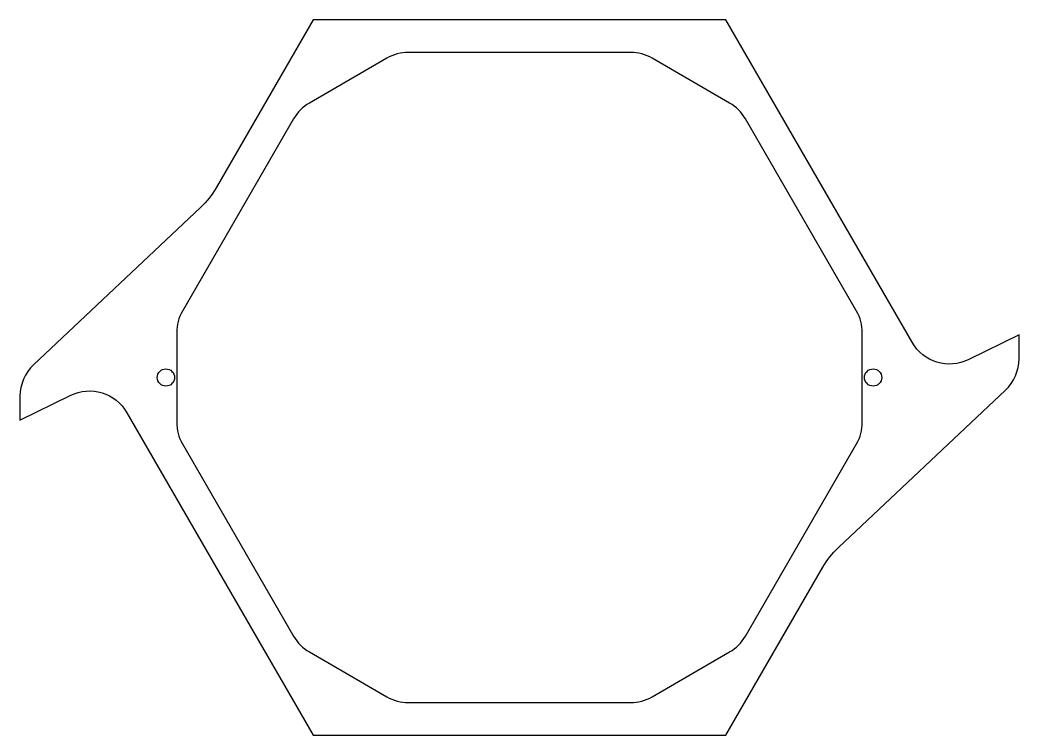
# Model space of a CAD drawing. Header units: inches. Extents: x -5.8 to 5.8, y -4.1 to 4.1.
import ezdxf

# ---------------------------------------------------------------- set-up
doc = ezdxf.new("R2010")
doc.units = ezdxf.units.IN
doc.layers.get('0').update_dxf_attribs({"linetype": 'CONTINUOUS'})

msp = doc.modelspace()

# ---------------------------------------------------------------- linework, layer by layer
for points in [[(-5.606, 0.148, 0.206761), (-5.763, -0.216), (-5.763, -0.493), (-5.183, -0.207, -0.395194), (-4.529, -0.406), (-2.382, -4.125), (2.382, -4.125), (3.499, -2.19, -0.073118), (3.679, -1.962), (5.606, -0.148, 0.206761), (5.763, 0.216), (5.763, 0.493), (5.183, 0.207, -0.395194), (4.529, 0.406), (2.382, 4.125), (-2.382, 4.125), (-3.499, 2.19, -0.073118), (-3.679, 1.962)], [(1.281, -3.75, 0.131652), (1.531, -3.683), (2.424, -3.167, 0.131652), (2.607, -2.984), (3.888, -0.766, 0.131652), (3.955, -0.516), (3.955, 0.516, 0.131652), (3.888, 0.766), (2.607, 2.984, 0.131652), (2.424, 3.167), (1.531, 3.683, 0.131652), (1.281, 3.75), (-1.281, 3.75, 0.131652), (-1.531, 3.683), (-2.424, 3.167, 0.131652), (-2.607, 2.984), (-3.888, 0.766, 0.131652), (-3.955, 0.516), (-3.955, -0.516, 0.131652), (-3.888, -0.766), (-2.607, -2.984, 0.131652), (-2.424, -3.167), (-1.531, -3.683, 0.131652), (-1.281, -3.75)]]:
    msp.add_lwpolyline(points, format="xyb", close=True)
for centre in [(-4.08, 0), (4.08, 0)]:
    msp.add_circle(centre, 0.1)

doc.saveas('drawing.dxf')
